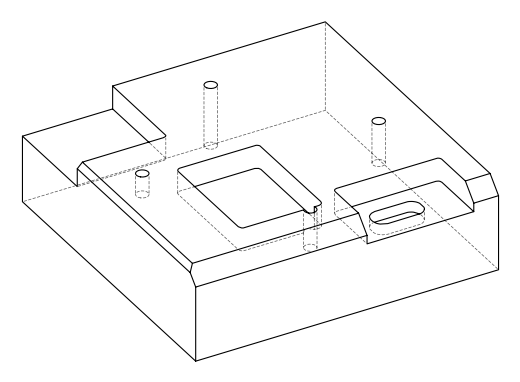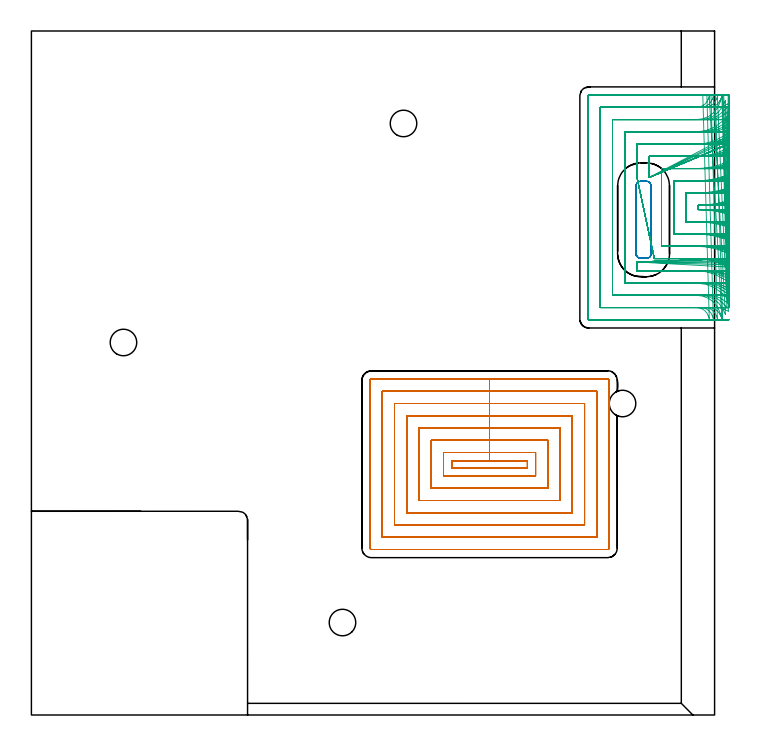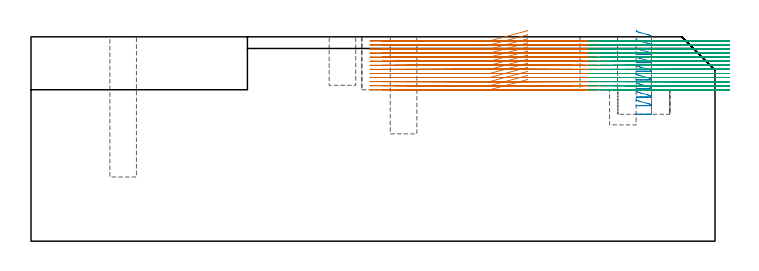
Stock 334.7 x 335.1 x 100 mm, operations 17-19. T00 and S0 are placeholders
(PLAN: 19 operations, 12 tool changes, 189.8 min)
(1 SPOT_DRILL | STEP1POCKET | NXT0321_9005460120000 | 0.03 min | 1 mm3)
(2 SPOT_DRILL_1 | STEP1POCKET_1 | NXT0321_9005460120000 | 0.03 min | 2 mm3)
(3 SPOT_DRILL_2 | STEP1POCKET_2 | NXT0321_9005460120000 | 0.03 min | 2 mm3)
(4 SPOT_DRILL_3 | STEP1POCKET_3 | NXT0321_9005460120000 | 0.03 min | 1 mm3)
(5 DRILL_BLIND_HOLE_INTO_CENTER | STEP1POCKET | UGT0301_201 | 0.28 min | 3690 mm3)
(6 DRILL_TO_ENLARGE_BLIND_HOLE | STEP1POCKET | UGT0301_374 | 0.28 min | 5396 mm3)
(7 DRILL_BLIND_HOLE_INTO_CENTER_1 | STEP1POCKET_1 | UGT0301_201 | 0.1 min | 1212 mm3)
(8 DRILL_TO_ENLARGE_BLIND_HOLE_1 | STEP1POCKET_1 | UGT0301_374 | 0.1 min | 1925 mm3)
(9 DRILL_BLIND_HOLE_INTO_CENTER_2 | STEP1POCKET_2 | UGT0301_201 | 0.18 min | 2282 mm3)
(10 DRILL_TO_ENLARGE_BLIND_HOLE_2 | STEP1POCKET_2 | UGT0301_374 | 0.18 min | 3424 mm3)
(11 DRILL_BLIND_HOLE_INTO_CENTER_3 | STEP1POCKET_3 | UGT0301_201 | 0.2 min | 2527 mm3)
(12 DRILL_TO_ENLARGE_BLIND_HOLE_3 | STEP1POCKET_3 | UGT0301_374 | 0.2 min | 3764 mm3)
(13 AREA_MILL | FG_CHAMFER_SURFACE | UGT0205_001 | 9.36 min | 26177 mm3)
(14 AREA_MILL_1 | FG_CHAMFER_SURFACE_1 | UGT0205_001 | 1.63 min | 4628 mm3)
(15 AREA_MILL_2 | FG_CHAMFER_SURFACE_2 | UGT0205_001 | 5.31 min | 3547 mm3)
(16 MILL_CORNER_NOTCH_RECTANGULAR | CORNER_NOTCH_RECTANGULAR | NXT0201_009 | Follow Part, ap 2, ae 75% | 56.61 min | 273572 mm3)
(17 MILL_RECTANGULAR_POCKET | POCKET_RECTANGULAR_STRAIGHT | NXT0201_009 | Follow Part, ap 2, ae 75% | 51.02 min | 295152 mm3)
(18 MILL_RECTANGULAR_POCKET_1 | POCKET_RECTANGULAR_STRAIGHT_1 | UGT0201_100 | Follow Part, ap 4.5, ae 75% | 2.59 min | 49498 mm3)
(19 MILL_SLOT | SLOT_PARTIAL_RECTANGULAR | NXT0201_009 | Follow Part, ap 2, ae 75% | 61.61 min | 165857 mm3)
(TOOL NXT0321_9005460120000 | NC Spot Drill, 142deg, 12mm, Carbide, Uncoated | D12 PA142 FL30 Z2)
(TOOL UGT0301_201 | Twist Drill 8.4 mm | D8.4 PA118 FL72 Z2)
(TOOL UGT0301_374 | Twist Drill Flat Bottom 13 mm | D13 PA180 FL101 Z2)
(TOOL UGT0205_001 | Chamfer Mill 20 x 3 x 45 deg. | D20 FL50 Z2)
(TOOL NXT0201_009 | ENDMILL 8mm [2P460-0800-NA 1630] | D8 FL26 Z6)
(TOOL UGT0201_100 | End Mill 18 mm | D18 FL22 Z2)
(OP 17 MILL_RECTANGULAR_POCKET)
G17 G21 G94 G90
T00 M6
G54
G17 G0 G90 X243. Y124.518 S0 M3
G43 Z110. H1
Z103.
G94 G1 Y124.6 Z102.978 F250.
X224.45 Z98.008
X205.9 F500.
Y121.1
X243.
Y124.6
X224.45
Y128.6
X201.9
Y117.1
X247.
Y128.6
X224.45
Y134.6
X195.9
Y111.1
X253.
Y134.6
X224.45
Y140.6
X189.9
Y105.1
X259.
Y140.6
X224.45
Y146.6
X183.9
Y99.1
X265.
Y146.6
X224.45
Y152.6
X177.9
Y93.1
X271.
Y152.6
X224.45
Y158.6
X171.9
Y87.1
X277.
Y146.644
Y158.6
X224.45
Y164.6
X166.6
G3 X165.9 Y163.9 R0.7
G1 Y81.8
G3 X166.6 Y81.1 R0.7
G1 X282.3
G3 X283. Y81.8 R0.7
G1 Y163.9
G3 X282.3 Y164.6 R0.7
G1 X224.45
X223.45
G0 X243. Y124.518 Z101.008
G1 Y124.6 Z100.986 F250.
X224.45 Z96.015
X205.9 F500.
Y121.1
X243.
Y124.6
X224.45
Y128.6
X201.9
Y117.1
X247.
Y128.6
X224.45
Y134.6
X195.9
Y111.1
X253.
Y134.6
X224.45
Y140.6
X189.9
Y105.1
X259.
Y140.6
X224.45
Y146.6
X183.9
Y99.1
X265.
Y146.6
X224.45
Y152.6
X177.9
Y93.1
X271.
Y152.6
X224.45
Y158.6
X171.9
Y87.1
X277.
Y158.6
X224.45
Y164.6
X166.6
G3 X165.9 Y163.9 R0.7
G1 Y81.8
G3 X166.6 Y81.1 R0.7
G1 X282.3
G3 X283. Y81.8 R0.7
G1 Y163.9
G3 X282.3 Y164.6 R0.7
G1 X224.45
X223.45
G0 X243. Y124.518 Z99.015
G1 Y124.6 Z98.993 F250.
X224.45 Z94.023
X205.9 F500.
Y121.1
X243.
Y124.6
X224.45
Y128.6
X201.9
Y117.1
X247.
Y128.6
X224.45
Y134.6
X195.9
Y111.1
X253.
Y134.6
X224.45
Y140.6
X189.9
Y105.1
X259.
Y140.6
X224.45
Y146.6
X183.9
Y99.1
X265.
Y146.6
X224.45
Y152.6
X177.9
Y93.1
X271.
Y152.6
X224.45
Y158.6
X171.9
Y87.1
X277.
Y158.6
X224.45
Y164.6
X166.6
G3 X165.9 Y163.9 R0.7
G1 Y81.8
G3 X166.6 Y81.1 R0.7
G1 X282.3
G3 X283. Y81.8 R0.7
G1 Y163.9
G3 X282.3 Y164.6 R0.7
G1 X224.45
X223.45
G0 X243. Y124.518 Z97.023
G1 Y124.6 Z97.001 F250.
X224.45 Z92.031
X205.9 F500.
Y121.1
X243.
Y124.6
X224.45
Y128.6
X201.9
Y117.1
X247.
Y128.6
X224.45
Y134.6
X195.9
Y111.1
X253.
Y134.6
X224.45
Y140.6
X189.9
Y105.1
X259.
Y140.6
X224.45
Y146.6
X183.9
Y99.1
X265.
Y146.6
X224.45
Y152.6
X177.9
Y93.1
X271.
Y152.6
X224.45
Y158.6
X171.9
Y87.1
X277.
Y146.644
Y158.6
X224.45
Y164.6
X166.6
G3 X165.9 Y163.9 R0.7
G1 Y81.8
G3 X166.6 Y81.1 R0.7
G1 X282.3
G3 X283. Y81.8 R0.7
G1 Y163.9
G3 X282.3 Y164.6 R0.7
G1 X224.45
X223.45
G0 X243. Y124.518 Z95.031
G1 Y124.6 Z95.009 F250.
X224.45 Z90.038
X205.9 F500.
Y121.1
X243.
Y124.6
X224.45
Y128.6
X201.9
Y117.1
X247.
Y128.6
X224.45
Y134.6
X195.9
Y111.1
X253.
Y134.6
X224.45
Y140.6
X189.9
Y105.1
X259.
Y140.6
X224.45
Y146.6
X183.9
Y99.1
X265.
Y146.6
X224.45
Y152.6
X177.9
Y93.1
X271.
Y152.6
X224.45
Y158.6
X171.9
Y87.1
X277.
Y146.644
Y158.6
X224.45
Y164.6
X166.6
G3 X165.9 Y163.9 R0.7
G1 Y81.8
G3 X166.6 Y81.1 R0.7
G1 X282.3
G3 X283. Y81.8 R0.7
G1 Y163.9
G3 X282.3 Y164.6 R0.7
G1 X224.45
X223.45
G0 X243. Y124.518 Z93.038
G1 Y124.6 Z93.017 F250.
X224.45 Z88.046
X205.9 F500.
Y121.1
X243.
Y124.6
X224.45
Y128.6
X201.9
Y117.1
X247.
Y128.6
X224.45
Y134.6
X195.9
Y111.1
X253.
Y134.6
X224.45
Y140.6
X189.9
Y105.1
X259.
Y140.6
X224.45
Y146.6
X183.9
Y99.1
X265.
Y146.6
X224.45
Y152.6
X177.9
Y93.1
X271.
Y152.6
X224.45
Y158.6
X171.9
Y87.1
X277.
Y146.644
Y158.6
X224.45
Y164.6
X166.6
G3 X165.9 Y163.9 R0.7
G1 Y81.8
G3 X166.6 Y81.1 R0.7
G1 X282.3
G3 X283. Y81.8 R0.7
G1 Y163.9
G3 X282.3 Y164.6 R0.7
G1 X224.45
X223.45
G0 X243. Y124.518 Z91.046
G1 Y124.6 Z91.024 F250.
X224.45 Z86.054
X205.9 F500.
Y121.1
X243.
Y124.6
X224.45
Y128.6
X201.9
Y117.1
X247.
Y128.6
X224.45
Y134.6
X195.9
Y111.1
X253.
Y134.6
X224.45
Y140.6
X189.9
Y105.1
X259.
Y140.6
X224.45
Y146.6
X183.9
Y99.1
X265.
Y146.6
X224.45
Y152.6
X177.9
Y93.1
X271.
Y152.6
X224.45
Y158.6
X171.9
Y87.1
X277.
Y146.644
Y158.6
X224.45
Y164.6
X166.6
G3 X165.9 Y163.9 R0.7
G1 Y81.8
G3 X166.6 Y81.1 R0.7
G1 X282.3
G3 X283. Y81.8 R0.7
G1 Y163.9
G3 X282.3 Y164.6 R0.7
G1 X224.45
X223.45
G0 X243. Y124.518 Z89.054
G1 Y124.6 Z89.032 F250.
X224.45 Z84.062
X205.9 F500.
Y121.1
X243.
Y124.6
X224.45
Y128.6
X201.9
Y117.1
X247.
Y128.6
X224.45
Y134.6
X195.9
Y111.1
X253.
Y134.6
X224.45
Y140.6
X189.9
Y105.1
X259.
Y140.6
X224.45
Y146.6
X183.9
Y99.1
X265.
Y146.6
X224.45
Y152.6
X177.9
Y93.1
X271.
Y152.6
X224.45
Y158.6
X171.9
Y87.1
X277.
Y146.644
Y158.6
X224.45
Y164.6
X166.6
G3 X165.9 Y163.9 R0.7
G1 Y81.8
G3 X166.6 Y81.1 R0.7
G1 X282.3
G3 X283. Y81.8 R0.7
G1 Y163.9
G3 X282.3 Y164.6 R0.7
G1 X224.45
X223.45
G0 X243. Y124.518 Z87.062
G1 Y124.6 Z87.04 F250.
X224.45 Z82.069
X205.9 F500.
Y121.1
X243.
Y124.6
X224.45
Y128.6
X201.9
Y117.1
X247.
Y128.6
X224.45
Y134.6
X195.9
Y111.1
X253.
Y134.6
X224.45
Y140.6
X189.9
Y105.1
X259.
Y140.6
X224.45
Y146.6
X183.9
Y99.1
X265.
Y146.6
X224.45
Y152.6
X177.9
Y93.1
X271.
Y152.6
X224.45
Y158.6
X171.9
Y87.1
X277.
Y146.644
Y158.6
X224.45
Y164.6
X166.6
G3 X165.9 Y163.9 R0.7
G1 Y81.8
G3 X166.6 Y81.1 R0.7
G1 X282.3
G3 X283. Y81.8 R0.7
G1 Y163.9
G3 X282.3 Y164.6 R0.7
G1 X224.45
X223.45
G0 X243. Y124.518 Z85.069
G1 Y124.6 Z85.047 F250.
X224.45 Z80.077
X205.9 F500.
Y121.1
X243.
Y124.6
X224.45
Y128.6
X201.9
Y117.1
X247.
Y128.6
X224.45
Y134.6
X195.9
Y111.1
X253.
Y134.6
X224.45
Y140.6
X189.9
Y105.1
X259.
Y140.6
X224.45
Y146.6
X183.9
Y99.1
X265.
Y146.6
X224.45
Y152.6
X177.9
Y93.1
X271.
Y152.6
X224.45
Y158.6
X171.9
Y87.1
X277.
Y146.644
Y158.6
X224.45
Y164.6
X166.6
G3 X165.9 Y163.9 R0.7
G1 Y81.8
G3 X166.6 Y81.1 R0.7
G1 X282.3
G3 X283. Y81.8 R0.7
G1 Y163.9
G3 X282.3 Y164.6 R0.7
G1 X224.45
X223.45
G0 X243. Y124.518 Z83.077
G1 Y124.6 Z83.055 F250.
X224.45 Z78.085
X205.9 F500.
Y121.1
X243.
Y124.6
X224.45
Y128.6
X201.9
Y117.1
X247.
Y128.6
X224.45
Y134.6
X195.9
Y111.1
X253.
Y134.6
X224.45
Y140.6
X189.9
Y105.1
X259.
Y140.6
X224.45
Y146.6
X183.9
Y99.1
X265.
Y146.6
X224.45
Y152.6
X177.9
Y93.1
X271.
Y152.6
X224.45
Y158.6
X171.9
Y87.1
X277.
Y146.644
Y158.6
X224.45
Y164.6
X166.6
G3 X165.9 Y163.9 R0.7
G1 Y81.8
G3 X166.6 Y81.1 R0.7
G1 X282.3
G3 X283. Y81.8 R0.7
G1 Y163.9
G3 X282.3 Y164.6 R0.7
G1 X224.45
X223.45
G0 X243. Y124.518 Z81.085
G1 Y124.6 Z81.063 F250.
X224.45 Z76.092
X205.9 F500.
Y121.1
X243.
Y124.6
X224.45
Y128.6
X201.9
Y117.1
X247.
Y128.6
X224.45
Y134.6
X195.9
Y111.1
X253.
Y134.6
X224.45
Y140.6
X189.9
Y105.1
X259.
Y140.6
X224.45
Y146.6
X183.9
Y99.1
X265.
Y146.6
X224.45
Y152.6
X177.9
Y93.1
X271.
Y152.6
X224.45
Y158.6
X171.9
Y87.1
X277.
Y158.6
X224.45
Y164.6
X166.6
G3 X165.9 Y163.9 R0.7
G1 Y81.8
G3 X166.6 Y81.1 R0.7
G1 X282.3
G3 X283. Y81.8 R0.7
G1 Y163.9
G3 X282.3 Y164.6 R0.7
G1 X224.45
X223.45
G0 X243. Y124.518 Z79.092
G1 Y124.6 Z79.07 F250.
X224.45 Z74.1
X205.9 F500.
Y121.1
X243.
Y124.6
X224.45
Y128.6
X201.9
Y117.1
X247.
Y128.6
X224.45
Y134.6
X195.9
Y111.1
X253.
Y134.6
X224.45
Y140.6
X189.9
Y105.1
X259.
Y140.6
X224.45
Y146.6
X183.9
Y99.1
X265.
Y146.6
X224.45
Y152.6
X177.9
Y93.1
X271.
Y152.6
X224.45
Y158.6
X171.9
Y87.1
X277.
Y158.6
X224.45
Y164.6
X166.6
G3 X165.9 Y163.9 R0.7
G1 Y81.8
G3 X166.6 Y81.1 R0.7
G1 X282.3
G3 X283. Y81.8 R0.7
G1 Y163.9
G3 X282.3 Y164.6 R0.7
G1 X224.45
X223.45
G0 Z110.
M5
M2
(OP 18 MILL_RECTANGULAR_POCKET_1)
G17 G21 G94 G90
T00 M6
G54
G17 G0 G90 X296.2 Y226.366 S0 M3
G43 Z110. H0
Z103.
G94 G1 Y226.1 Z102.928 F250.
Y225.945 Z102.887
X296.267 Y225.517 Z102.771
X296.409 Y225.108 Z102.655
X296.622 Y224.732 Z102.539
X296.899 Y224.399 Z102.423
X297.232 Y224.122 Z102.307
X297.608 Y223.909 Z102.191
X298.017 Y223.767 Z102.075
X298.445 Y223.7 Z101.959
X301.355 Z101.179
X301.783 Y223.767 Z101.063
X302.192 Y223.909 Z100.947
X302.568 Y224.122 Z100.831
X302.901 Y224.399 Z100.715
X303.178 Y224.732 Z100.599
X303.391 Y225.108 Z100.483
X303.533 Y225.517 Z100.367
X303.6 Y225.945 Z100.251
Y242.6 Z95.789
Y259.1 F500.
G3 X301.2 Y261.5 R2.4
G1 X298.6
G3 X296.2 Y259.1 R2.4
G1 Y226.1
G3 X298.6 Y223.7 R2.4
G1 X301.2
G3 X303.6 Y226.1 R2.4
G1 Y242.6
Y243.6
G0 X296.2 Y226.366 Z98.789
G1 Y226.1 Z98.717 F250.
Y225.945 Z98.676
X296.267 Y225.517 Z98.56
X296.409 Y225.108 Z98.444
X296.622 Y224.732 Z98.328
X296.899 Y224.399 Z98.212
X297.232 Y224.122 Z98.096
X297.608 Y223.909 Z97.98
X298.017 Y223.767 Z97.864
X298.445 Y223.7 Z97.748
X301.355 Z96.968
X301.783 Y223.767 Z96.852
X302.192 Y223.909 Z96.736
X302.568 Y224.122 Z96.62
X302.901 Y224.399 Z96.504
X303.178 Y224.732 Z96.388
X303.391 Y225.108 Z96.272
X303.533 Y225.517 Z96.156
X303.6 Y225.945 Z96.04
Y242.6 Z91.578
Y259.1 F500.
G3 X301.2 Y261.5 R2.4
G1 X298.6
G3 X296.2 Y259.1 R2.4
G1 Y226.1
G3 X298.6 Y223.7 R2.4
G1 X301.2
G3 X303.6 Y226.1 R2.4
G1 Y242.6
Y243.6
G0 X296.2 Y226.366 Z94.578
G1 Y226.1 Z94.506 F250.
Y225.945 Z94.465
X296.267 Y225.517 Z94.349
X296.409 Y225.108 Z94.233
X296.622 Y224.732 Z94.117
X296.899 Y224.399 Z94.001
X297.232 Y224.122 Z93.885
X297.608 Y223.909 Z93.769
X298.017 Y223.767 Z93.653
X298.445 Y223.7 Z93.537
X301.355 Z92.757
X301.783 Y223.767 Z92.641
X302.192 Y223.909 Z92.525
X302.568 Y224.122 Z92.409
X302.901 Y224.399 Z92.293
X303.178 Y224.732 Z92.177
X303.391 Y225.108 Z92.061
X303.533 Y225.517 Z91.945
X303.6 Y225.945 Z91.829
Y242.6 Z87.367
Y259.1 F500.
G3 X301.2 Y261.5 R2.4
G1 X298.6
G3 X296.2 Y259.1 R2.4
G1 Y226.1
G3 X298.6 Y223.7 R2.4
G1 X301.2
G3 X303.6 Y226.1 R2.4
G1 Y242.6
Y243.6
G0 X296.2 Y226.366 Z90.367
G1 Y226.1 Z90.295 F250.
Y225.945 Z90.254
X296.267 Y225.517 Z90.138
X296.409 Y225.108 Z90.022
X296.622 Y224.732 Z89.906
X296.899 Y224.399 Z89.79
X297.232 Y224.122 Z89.674
X297.608 Y223.909 Z89.558
X298.017 Y223.767 Z89.442
X298.445 Y223.7 Z89.326
X301.355 Z88.546
X301.783 Y223.767 Z88.43
X302.192 Y223.909 Z88.314
X302.568 Y224.122 Z88.198
X302.901 Y224.399 Z88.082
X303.178 Y224.732 Z87.966
X303.391 Y225.108 Z87.85
X303.533 Y225.517 Z87.734
X303.6 Y225.945 Z87.618
Y242.6 Z83.156
Y259.1 F500.
G3 X301.2 Y261.5 R2.4
G1 X298.6
G3 X296.2 Y259.1 R2.4
G1 Y226.1
G3 X298.6 Y223.7 R2.4
G1 X301.2
G3 X303.6 Y226.1 R2.4
G1 Y242.6
Y243.6
G0 X296.2 Y226.366 Z86.156
G1 Y226.1 Z86.084 F250.
Y225.945 Z86.043
X296.267 Y225.517 Z85.927
X296.409 Y225.108 Z85.811
X296.622 Y224.732 Z85.695
X296.899 Y224.399 Z85.579
X297.232 Y224.122 Z85.463
X297.608 Y223.909 Z85.347
X298.017 Y223.767 Z85.231
X298.445 Y223.7 Z85.115
X301.355 Z84.335
X301.783 Y223.767 Z84.219
X302.192 Y223.909 Z84.103
X302.568 Y224.122 Z83.987
X302.901 Y224.399 Z83.871
X303.178 Y224.732 Z83.755
X303.391 Y225.108 Z83.639
X303.533 Y225.517 Z83.523
X303.6 Y225.945 Z83.407
Y242.6 Z78.944
Y259.1 F500.
G3 X301.2 Y261.5 R2.4
G1 X298.6
G3 X296.2 Y259.1 R2.4
G1 Y226.1
G3 X298.6 Y223.7 R2.4
G1 X301.2
G3 X303.6 Y226.1 R2.4
G1 Y242.6
Y243.6
G0 X296.2 Y226.366 Z81.944
G1 Y226.1 Z81.873 F250.
Y225.945 Z81.831
X296.267 Y225.517 Z81.715
X296.409 Y225.108 Z81.6
X296.622 Y224.732 Z81.484
X296.899 Y224.399 Z81.368
X297.232 Y224.122 Z81.252
X297.608 Y223.909 Z81.136
X298.017 Y223.767 Z81.02
X298.445 Y223.7 Z80.904
X301.355 Z80.124
X301.783 Y223.767 Z80.008
X302.192 Y223.909 Z79.892
X302.568 Y224.122 Z79.776
X302.901 Y224.399 Z79.66
X303.178 Y224.732 Z79.544
X303.391 Y225.108 Z79.428
X303.533 Y225.517 Z79.312
X303.6 Y225.945 Z79.196
Y242.6 Z74.733
Y259.1 F500.
G3 X301.2 Y261.5 R2.4
G1 X298.6
G3 X296.2 Y259.1 R2.4
G1 Y226.1
G3 X298.6 Y223.7 R2.4
G1 X301.2
G3 X303.6 Y226.1 R2.4
G1 Y242.6
Y243.6
G0 X296.2 Y226.366 Z77.733
G1 Y226.1 Z77.662 F250.
Y225.945 Z77.621
X296.267 Y225.517 Z77.505
X296.409 Y225.108 Z77.389
X296.622 Y224.732 Z77.273
X296.899 Y224.399 Z77.157
X297.232 Y224.122 Z77.041
X297.608 Y223.909 Z76.925
X298.017 Y223.767 Z76.809
X298.445 Y223.7 Z76.693
X301.355 Z75.913
X301.749 Y223.758 Z75.806
X302.127 Y223.881 Z75.7
X302.48 Y224.064 Z75.593
X302.798 Y224.303 Z75.487
X303.016 Y224.524 Z75.403
X303.248 Y224.838 Z75.299
X303.425 Y225.186 Z75.194
X303.543 Y225.559 Z75.09
X303.6 Y225.945 Z74.985
Y242.6 Z70.522
Y259.1 F500.
G3 X301.2 Y261.5 R2.4
G1 X298.6
G3 X296.2 Y259.1 R2.4
G1 Y226.1
G3 X298.6 Y223.7 R2.4
G1 X301.2
G3 X303.6 Y226.1 R2.4
G1 Y242.6
Y243.6
G0 X296.2 Y226.366 Z73.522
G1 Y226.1 Z73.451 F250.
Y225.945 Z73.41
X296.267 Y225.517 Z73.294
X296.409 Y225.108 Z73.178
X296.622 Y224.732 Z73.062
X296.899 Y224.399 Z72.946
X297.232 Y224.122 Z72.83
X297.608 Y223.909 Z72.714
X298.017 Y223.767 Z72.598
X298.445 Y223.7 Z72.482
X301.355 Z71.702
X301.749 Y223.758 Z71.595
X302.127 Y223.881 Z71.489
X302.48 Y224.064 Z71.382
X302.798 Y224.303 Z71.275
X303.016 Y224.524 Z71.192
X303.248 Y224.838 Z71.088
X303.425 Y225.186 Z70.983
X303.543 Y225.559 Z70.878
X303.6 Y225.945 Z70.774
Y242.6 Z66.311
Y259.1 F500.
G3 X301.2 Y261.5 R2.4
G1 X298.6
G3 X296.2 Y259.1 R2.4
G1 Y226.1
G3 X298.6 Y223.7 R2.4
G1 X301.2
G3 X303.6 Y226.1 R2.4
G1 Y242.6
Y243.6
G0 X296.2 Y226.366 Z69.311
G1 Y226.1 Z69.24 F250.
Y225.945 Z69.198
X296.267 Y225.517 Z69.082
X296.409 Y225.108 Z68.966
X296.622 Y224.732 Z68.85
X296.899 Y224.399 Z68.734
X297.232 Y224.122 Z68.618
X297.608 Y223.909 Z68.503
X298.017 Y223.767 Z68.387
X298.445 Y223.7 Z68.271
X301.355 Z67.491
X301.749 Y223.758 Z67.384
X302.127 Y223.881 Z67.278
X302.48 Y224.064 Z67.171
X302.798 Y224.303 Z67.064
X303.016 Y224.524 Z66.981
X303.248 Y224.838 Z66.877
X303.425 Y225.186 Z66.772
X303.543 Y225.559 Z66.667
X303.6 Y225.945 Z66.563
Y242.6 Z62.1
Y259.1 F500.
G3 X301.2 Y261.5 R2.4
G1 X298.6
G3 X296.2 Y259.1 R2.4
G1 Y226.1
G3 X298.6 Y223.7 R2.4
G1 X301.2
G3 X303.6 Y226.1 R2.4
G1 Y242.6
Y243.6
G0 Z110.
M5
M2
(OP 19 MILL_SLOT)
G17 G21 G94 G90
T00 M6
G54
G17 G0 G90 X341.615 Y251.943 S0 M3
G43 Z110. H1
Z98.008
G94 G1 X338.7 Y251.233 F250.
G2 X326.7 Y249.706 R54. F500.
G1 Y247.594
G2 X338.7 Y246.065 R54.
G1 X341.615 Y245.355 F250.
X341.592 Y258.23
X338.7 Y257.432
G2 X325.923 Y255.7 R48. F500.
G1 X320.7
Y241.6
X325.918
G2 X338.7 Y239.867 R48.
G1 X341.592 Y239.068 F250.
X341.558 Y264.603
X338.7 Y263.691
G2 X325.923 Y261.7 R42. F500.
G1 X314.7
Y235.6
X325.918
G2 X338.7 Y233.608 R42.
G1 X341.558 Y232.695 F250.
X341.505 Y271.109
X338.7 Y270.044
G2 X325.923 Y267.7 R36. F500.
G1 X308.7
Y229.6
X325.918
G2 X338.7 Y227.255 R36.
G1 X341.505 Y226.189 F250.
X341.414 Y277.835
X338.7 Y276.557
G2 X325.923 Y273.7 R30. F500.
G1 X302.7
Y266.338
Y263.338 F250.
G0 Z110.
X341.239 Y284.981
Z98.008
G1 X338.7 Y283.384
G2 X325.923 Y279.7 R24. F500.
G1 X296.7
Y266.263
Y263.263 F250.
X305.177 Y223.6 F500.
X308.177 F250.
X325.918 F500.
G2 X338.7 Y220.741 R30.
G1 X341.414 Y219.463 F250.
X296.7 Y221.941 F500.
Y218.941 F250.
Y217.6 F500.
X325.918
G2 X338.7 Y213.913 R24.
G1 X341.239 Y212.316 F250.
X340.813 Y293.151
X338.7 Y291.022
G2 X325.923 Y285.7 R18. F500.
G1 X290.7
Y211.6
X325.918
G2 X338.7 Y206.274 R18.
G1 X340.812 Y204.144 F250.
X338.289 Y303.449 F500.
X337.503 Y300.554 F250.
G2 X325.923 Y291.7 R12. F500.
G1 X284.7
Y205.6
X325.918
G2 X337.499 Y196.743 R12.
G1 X338.285 Y193.847 F250.
X332.08 Y303.114 F500.
X331.58 Y301.7 F250.
G2 X325.923 Y297.7 R6. F500.
G1 X278.7
Y199.6
X325.918
G2 X331.575 Y195.6 R6.
G1 X332.075 Y194.186 F250.
X328.923 Y303.7 F500.
X325.923 F250.
X273.1 F500.
G3 X272.7 Y303.3 R0.4
G1 Y194.
G3 X273.1 Y193.6 R0.4
G1 X325.918
X328.918 F250.
G0 Z110.
X341.64 Y251.386
Z96.015
G1 X338.7 Y250.787
G2 X327.92 Y249.7 R54. F500.
G1 X326.7
Y247.6
X327.92
G2 X338.7 Y246.513 R54.
G1 X341.64 Y245.914 F250.
X341.623 Y257.6
X338.7 Y256.926
G2 X327.92 Y255.7 R48. F500.
G1 X320.7
Y241.6
X327.92
G2 X338.7 Y240.374 R48.
G1 X341.623 Y239.7 F250.
X341.599 Y263.877
X338.7 Y263.107
G2 X327.92 Y261.7 R42. F500.
G1 X314.7
Y235.6
X327.92
G2 X338.7 Y234.193 R42.
G1 X341.599 Y233.423 F250.
X341.562 Y270.25
X338.7 Y269.352
G2 X327.92 Y267.7 R36. F500.
G1 X308.7
Y229.6
X327.92
G2 X338.7 Y227.948 R36.
G1 X341.562 Y227.05 F250.
X341.5 Y276.782
X338.7 Y275.704
G2 X327.92 Y273.7 R30. F500.
G1 X302.7
Y266.338
Y263.338 F250.
X341.38 Y283.605 F500.
X338.7 Y282.257 F250.
G2 X327.92 Y279.7 R24. F500.
G1 X296.7
Y266.263
Y263.263 F250.
X305.179 Y223.6 F500.
X308.179 F250.
X327.92 F500.
G2 X338.7 Y221.596 R30.
G1 X341.5 Y220.518 F250.
X296.7 Y221.941 F500.
Y218.941 F250.
Y217.6 F500.
X327.92
G2 X338.7 Y215.043 R24.
G1 X341.38 Y213.695 F250.
X341.103 Y291.081
X338.7 Y289.285
G2 X327.92 Y285.7 R18. F500.
G1 X290.7
Y211.6
X327.92
G2 X338.7 Y208.015 R18.
G1 X341.102 Y206.218 F250.
X339.994 Y301.01
X338.65 Y298.327
G2 X327.92 Y291.7 R12. F500.
G1 X284.7
Y205.6
X327.92
G2 X338.65 Y198.972 R12.
G1 X339.993 Y196.289 F250.
X334.077 Y303.114 F500.
X333.577 Y301.7 F250.
G2 X327.92 Y297.7 R6. F500.
G1 X278.7
Y199.6
X327.92
G2 X333.577 Y195.6 R6.
G1 X334.077 Y194.186 F250.
X330.92 Y303.7 F500.
X327.92 F250.
X273.1 F500.
G3 X272.7 Y303.3 R0.4
G1 Y194.
G3 X273.1 Y193.6 R0.4
G1 X327.92
X330.92 F250.
G0 Z110.
X341.66 Y250.908
Z94.023
G1 X338.7 Y250.42
G2 X329.913 Y249.7 R54. F500.
G1 X326.7
Y247.6
X329.909
G2 X338.7 Y246.88 R54.
G1 X341.66 Y246.391 F250.
X341.649 Y257.06
X338.7 Y256.511
G2 X329.913 Y255.7 R48. F500.
G1 X320.7
Y241.6
X329.909
G2 X338.7 Y240.788 R48.
G1 X341.649 Y240.239 F250.
X341.634 Y263.257
X338.7 Y262.629
G2 X329.913 Y261.7 R42. F500.
G1 X314.7
Y235.6
X329.909
G2 X338.7 Y234.67 R42.
G1 X341.634 Y234.042 F250.
X341.609 Y269.521
X338.7 Y268.789
G2 X329.913 Y267.7 R36. F500.
G1 X308.7
Y229.6
X329.909
G2 X338.7 Y228.51 R36.
G1 X341.609 Y227.778 F250.
X341.568 Y275.894
X338.7 Y275.016
G2 X329.913 Y273.7 R30. F500.
G1 X302.7
Y266.338
Y263.338 F250.
X341.492 Y282.465 F500.
X338.7 Y281.366 F250.
G2 X329.913 Y279.7 R24. F500.
G1 X296.7
Y266.267
Y263.267 F250.
X305.178 Y223.6 F500.
X308.178 F250.
X329.909 F500.
G2 X338.7 Y222.283 R30.
G1 X341.568 Y221.404 F250.
X296.7 Y221.941 F500.
Y218.941 F250.
Y217.6 F500.
X329.909
G2 X338.7 Y215.932 R24.
G1 X341.491 Y214.833 F250.
X341.318 Y289.455
X338.7 Y287.99
G2 X329.913 Y285.7 R18. F500.
G1 X290.7
Y211.6
X329.909
G2 X338.7 Y209.307 R18.
G1 X341.318 Y207.842 F250.
X340.743 Y297.724
X338.7 Y295.527
G2 X329.913 Y291.7 R12. F500.
G1 X284.7
Y205.6
X329.909
G2 X338.7 Y201.768 R12.
G1 X340.742 Y199.571 F250.
X336.06 Y303.017 F500.
X335.538 Y301.611 F250.
G2 X329.913 Y297.7 R6. F500.
G1 X278.7
Y199.6
X329.909
G2 X335.534 Y195.688 R6.
G1 X336.056 Y194.281 F250.
X332.913 Y303.7 F500.
X329.913 F250.
X273.1 F500.
G3 X272.7 Y303.3 R0.4
G1 Y194.
G3 X273.1 Y193.6 R0.4
G1 X329.909
X332.909 F250.
G0 Z110.
X341.677 Y250.495
Z92.031
G1 X338.7 Y250.121
G2 X331.967 Y249.7 R54. F500.
G1 X326.7
Y247.6
X331.972
G2 X338.7 Y247.179 R54.
G1 X341.677 Y246.806 F250.
X341.67 Y256.595
X338.7 Y256.175
G2 X331.967 Y255.7 R48. F500.
G1 X320.7
Y241.6
X331.972
G2 X338.7 Y241.126 R48.
G1 X341.67 Y240.706 F250.
X341.661 Y262.724
X338.7 Y262.243
G2 X331.967 Y261.7 R42. F500.
G1 X314.7
Y235.6
X331.972
G2 X338.7 Y235.058 R42.
G1 X341.661 Y234.577 F250.
X341.647 Y268.896
X338.7 Y268.335
G2 X331.967 Y267.7 R36. F500.
G1 X308.7
Y229.6
X331.972
G2 X338.7 Y228.966 R36.
G1 X341.647 Y228.405 F250.
X341.623 Y275.139
X338.7 Y274.465
G2 X331.967 Y273.7 R30. F500.
G1 X302.7
Y266.338
Y263.338 F250.
X341.579 Y281.506 F500.
X338.7 Y280.664 F250.
G2 X331.967 Y279.7 R24. F500.
G1 X296.7
Y266.262
Y263.262 F250.
X305.175 Y223.6 F500.
X308.175 F250.
X331.972 F500.
G2 X338.7 Y222.836 R30.
G1 X341.624 Y222.163 F250.
X296.7 Y221.941 F500.
Y218.941 F250.
Y217.6 F500.
X331.972
G2 X338.7 Y216.638 R24.
G1 X341.58 Y215.797 F250.
X341.482 Y288.129
X338.7 Y287.007
G2 X331.967 Y285.7 R18. F500.
G1 X290.7
Y211.6
X331.972
G2 X338.7 Y210.296 R18.
G1 X341.483 Y209.174 F250.
X341.183 Y295.45
X338.7 Y293.767
G2 X331.967 Y291.7 R12. F500.
G1 X284.7
Y205.6
X331.972
G2 X338.7 Y203.537 R12.
G1 X341.184 Y201.855 F250.
X338.675 Y303.674 F500.
X337.323 Y300.996 F250.
G2 X331.967 Y297.7 R6. F500.
G1 X278.7
Y199.6
X331.972
G2 X337.328 Y196.306 R6.
G1 X338.681 Y193.628 F250.
X334.967 Y303.7 F500.
X331.967 F250.
X273.1 F500.
G3 X272.7 Y303.3 R0.4
G1 Y194.
G3 X273.1 Y193.6 R0.4
G1 X331.972
X334.972 F250.
G0 Z110.
X341.697 Y249.897
Z90.038
G1 X338.7 Y249.758
G2 X336.201 Y249.7 R54. F500.
G1 X326.7
Y247.6
X336.208
G2 X338.7 Y247.542 R54.
G1 X341.697 Y247.404 F250.
X341.696 Y255.921
X338.7 Y255.765
G2 X336.201 Y255.7 R48. F500.
G1 X320.7
Y241.6
X336.208
G2 X338.7 Y241.535 R48.
G1 X341.696 Y241.38 F250.
X341.695 Y261.953
X338.7 Y261.774
G2 X336.201 Y261.7 R42. F500.
G1 X314.7
Y235.6
X336.208
G2 X338.7 Y235.526 R42.
G1 X341.695 Y235.348 F250.
X341.693 Y267.995
X338.7 Y267.787
G2 X336.201 Y267.7 R36. F500.
G1 X308.7
Y229.6
X336.208
G2 X338.7 Y229.514 R36.
G1 X341.693 Y229.306 F250.
X341.69 Y274.054
X338.7 Y273.804
G2 X336.201 Y273.7 R30. F500.
G1 X302.7
Y266.338
Y263.338 F250.
X341.684 Y280.143 F500.
X338.7 Y279.83 F250.
G2 X336.201 Y279.7 R24. F500.
G1 X296.7
Y266.262
Y263.262 F250.
X305.175 Y223.6 F500.
X308.175 F250.
X336.208 F500.
G2 X338.7 Y223.496 R30.
G1 X341.69 Y223.247 F250.
X296.7 Y221.941 F500.
Y218.941 F250.
Y217.6 F500.
X336.208
G2 X338.7 Y217.47 R24.
G1 X341.684 Y217.159 F250.
X341.671 Y286.291
X338.7 Y285.874
G2 X336.201 Y285.7 R18. F500.
G1 X290.7
Y211.6
X336.208
G2 X338.7 Y211.427 R18.
G1 X341.671 Y211.011 F250.
X341.634 Y292.588
X338.7 Y291.963
G2 X336.201 Y291.7 R12. F500.
G1 X284.7
Y205.6
X336.208
G2 X338.7 Y205.338 R12.
G1 X341.635 Y204.715 F250.
X341.427 Y299.494
X338.7 Y298.245
G2 X336.201 Y297.7 R6. F500.
G1 X278.7
Y199.6
X336.208
G2 X338.7 Y199.058 R6.
G1 X341.429 Y197.812 F250.
X339.201 Y303.7
X336.201
X273.1 F500.
G3 X272.7 Y303.3 R0.4
G1 Y194.
G3 X273.1 Y193.6 R0.4
G1 X336.208
X339.208 F250.
G0 X341.7 Y249.722 Z88.046
G1 X338.7 Y249.701
G2 X338.333 Y249.7 R54. F500.
G1 X326.7
Y247.6
X338.339
G2 X338.7 Y247.599 R54.
G1 X341.7 Y247.579 F250.
Y255.724
X338.7 Y255.701
G2 X338.333 Y255.7 R48. F500.
G1 X320.7
Y241.6
X338.339
G2 X338.7 Y241.599 R48.
G1 X341.7 Y241.576 F250.
Y261.728
X338.7 Y261.702
G2 X338.333 Y261.7 R42. F500.
G1 X314.7
Y235.6
X338.339
G2 X338.7 Y235.598 R42.
G1 X341.7 Y235.573 F250.
Y267.732
X338.7 Y267.702
G2 X338.333 Y267.7 R36. F500.
G1 X308.7
Y229.6
X338.339
G2 X338.7 Y229.598 R36.
G1 X341.7 Y229.568 F250.
Y273.739
X338.7 Y273.702
G2 X338.333 Y273.7 R30. F500.
G1 X302.7
Y266.338
Y263.338 F250.
X341.7 Y279.749 F500.
X338.7 Y279.703 F250.
G2 X338.333 Y279.7 R24. F500.
G1 X296.7
Y266.262
Y263.262 F250.
X305.175 Y223.6 F500.
X308.175 F250.
X338.339 F500.
G2 X338.7 Y223.598 R30.
G1 X341.7 Y223.562 F250.
X296.7 Y221.941 F500.
Y218.941 F250.
Y217.6 F500.
X338.339
G2 X338.7 Y217.597 R24.
G1 X341.7 Y217.552 F250.
X341.699 Y285.765
X338.7 Y285.704
G2 X338.333 Y285.7 R18. F500.
G1 X290.7
Y211.6
X338.339
G2 X338.7 Y211.596 R18.
G1 X341.699 Y211.536 F250.
Y291.797
X338.7 Y291.706
G2 X338.333 Y291.7 R12. F500.
G1 X284.7
Y205.6
X338.339
G2 X338.7 Y205.595 R12.
G1 X341.699 Y205.504 F250.
X341.694 Y297.895
X338.7 Y297.711
G2 X338.333 Y297.7 R6. F500.
G1 X278.7
Y199.6
X338.339
G2 X338.7 Y199.589 R6.
G1 X341.695 Y199.409 F250.
X341.333 Y303.7
X338.333
X273.1 F500.
G3 X272.7 Y303.3 R0.4
G1 Y194.
G3 X273.1 Y193.6 R0.4
G1 X338.339
X341.339 F250.
G0 X341.7 Y249.7 Z86.054
G1 X338.7
X326.7 F500.
Y247.6
X338.7
X341.7 F250.
Y255.7
X338.7
X320.7 F500.
Y241.6
X338.7
X341.7 F250.
Y261.7
X338.7
X314.7 F500.
Y235.6
X338.7
X341.7 F250.
Y267.7
X338.7
X308.7 F500.
Y229.6
X338.7
X341.7 F250.
Y273.7
X338.7
X302.7 F500.
Y266.338
Y263.338 F250.
X341.7 Y279.7 F500.
X338.7 F250.
X296.7 F500.
Y266.262
Y263.262 F250.
X305.178 Y223.6 F500.
X308.178 F250.
X338.7 F500.
X341.7 F250.
X296.7 Y221.941 F500.
Y218.941 F250.
Y217.6 F500.
X338.7
X341.7 F250.
Y285.7
X338.7
X290.7 F500.
Y211.6
X338.7
X341.7 F250.
Y291.7
X338.7
X284.7 F500.
Y205.6
X338.7
X341.7 F250.
Y297.7
X338.7
X278.7 F500.
Y199.6
X338.7
X341.7 F250.
Y303.7
X338.7
X273.1 F500.
G3 X272.7 Y303.3 R0.4
G1 Y194.
G3 X273.1 Y193.6 R0.4
G1 X338.7
X341.7 F250.
G0 Y249.7 Z84.062
G1 X338.7
X326.7 F500.
Y247.6
X338.7
X341.7 F250.
Y255.7
X338.7
X320.7 F500.
Y241.6
X338.7
X341.7 F250.
Y261.7
X338.7
X314.7 F500.
Y235.6
X338.7
X341.7 F250.
Y267.7
X338.7
X308.7 F500.
Y229.6
X338.7
X341.7 F250.
Y273.7
X338.7
X302.7 F500.
Y266.338
Y263.338 F250.
X341.7 Y279.7 F500.
X338.7 F250.
X296.7 F500.
Y266.262
Y263.262 F250.
X305.178 Y223.6 F500.
X308.178 F250.
X338.7 F500.
X341.7 F250.
X296.7 Y221.941 F500.
Y218.941 F250.
Y217.6 F500.
X338.7
X341.7 F250.
Y285.7
X338.7
X290.7 F500.
Y211.6
X338.7
X341.7 F250.
Y291.7
X338.7
X284.7 F500.
Y205.6
X338.7
X341.7 F250.
Y297.7
X338.7
X278.7 F500.
Y199.6
X338.7
X341.7 F250.
Y303.7
X338.7
X273.1 F500.
G3 X272.7 Y303.3 R0.4
G1 Y194.
G3 X273.1 Y193.6 R0.4
G1 X338.7
X341.7 F250.
G0 Y249.7 Z82.069
G1 X338.7
X326.7 F500.
Y247.6
X338.7
X341.7 F250.
Y255.7
X338.7
X320.7 F500.
Y241.6
X338.7
X341.7 F250.
Y261.7
X338.7
X314.7 F500.
Y235.6
X338.7
X341.7 F250.
Y267.7
X338.7
X308.7 F500.
Y229.6
X338.7
X341.7 F250.
Y273.7
X338.7
X302.7 F500.
Y266.338
Y263.338 F250.
X341.7 Y279.7 F500.
X338.7 F250.
X296.7 F500.
Y266.262
Y263.262 F250.
X305.178 Y223.6 F500.
X308.178 F250.
X338.7 F500.
X341.7 F250.
X296.7 Y221.941 F500.
Y218.941 F250.
Y217.6 F500.
X338.7
X341.7 F250.
Y285.7
X338.7
X290.7 F500.
Y211.6
X338.7
X341.7 F250.
Y291.7
X338.7
X284.7 F500.
Y205.6
X338.7
X341.7 F250.
Y297.7
X338.7
X278.7 F500.
Y199.6
X338.7
X341.7 F250.
Y303.7
X338.7
X273.1 F500.
G3 X272.7 Y303.3 R0.4
G1 Y194.
G3 X273.1 Y193.6 R0.4
G1 X338.7
X341.7 F250.
G0 Y249.7 Z80.077
G1 X338.7
X326.7 F500.
Y247.6
X338.7
X341.7 F250.
Y255.7
X338.7
X320.7 F500.
Y241.6
X338.7
X341.7 F250.
Y261.7
X338.7
X314.7 F500.
Y235.6
X338.7
X341.7 F250.
Y267.7
X338.7
X308.7 F500.
Y229.6
X338.7
X341.7 F250.
Y273.7
X338.7
X302.7 F500.
Y266.338
Y263.338 F250.
X341.7 Y279.7 F500.
X338.7 F250.
X296.7 F500.
Y266.262
Y263.262 F250.
X305.178 Y223.6 F500.
X308.178 F250.
X338.7 F500.
X341.7 F250.
X296.7 Y221.941 F500.
Y218.941 F250.
Y217.6 F500.
X338.7
X341.7 F250.
Y285.7
X338.7
X290.7 F500.
Y211.6
X338.7
X341.7 F250.
Y291.7
X338.7
X284.7 F500.
Y205.6
X338.7
X341.7 F250.
Y297.7
X338.7
X278.7 F500.
Y199.6
X338.7
X341.7 F250.
Y303.7
X338.7
X273.1 F500.
G3 X272.7 Y303.3 R0.4
G1 Y194.
G3 X273.1 Y193.6 R0.4
G1 X338.7
X341.7 F250.
G0 Y249.7 Z78.085
G1 X338.7
X326.7 F500.
Y247.6
X338.7
X341.7 F250.
Y255.7
X338.7
X320.7 F500.
Y241.6
X338.7
X341.7 F250.
Y261.7
X338.7
X314.7 F500.
Y235.6
X338.7
X341.7 F250.
Y267.7
X338.7
X308.7 F500.
Y229.6
X338.7
X341.7 F250.
Y273.7
X338.7
X302.7 F500.
Y266.338
Y263.338 F250.
X341.7 Y279.7 F500.
X338.7 F250.
X296.7 F500.
Y266.262
Y263.262 F250.
X305.178 Y223.6 F500.
X308.178 F250.
X338.7 F500.
X341.7 F250.
X296.7 Y221.941 F500.
Y218.941 F250.
Y217.6 F500.
X338.7
X341.7 F250.
Y285.7
X338.7
X290.7 F500.
Y211.6
X338.7
X341.7 F250.
Y291.7
X338.7
X284.7 F500.
Y205.6
X338.7
X341.7 F250.
Y297.7
X338.7
X278.7 F500.
Y199.6
X338.7
X341.7 F250.
Y303.7
X338.7
X273.1 F500.
G3 X272.7 Y303.3 R0.4
G1 Y194.
G3 X273.1 Y193.6 R0.4
G1 X338.7
X341.7 F250.
G0 Y249.7 Z76.092
G1 X338.7
X326.7 F500.
Y247.6
X338.7
X341.7 F250.
Y255.7
X338.7
X320.7 F500.
Y241.6
X338.7
X341.7 F250.
Y261.7
X338.7
X314.7 F500.
Y235.6
X338.7
X341.7 F250.
Y267.7
X338.7
X308.7 F500.
Y229.6
X338.7
X341.7 F250.
Y273.7
X338.7
X302.7 F500.
Y266.338
Y263.338 F250.
X341.7 Y279.7 F500.
X338.7 F250.
X296.7 F500.
Y266.262
Y263.262 F250.
X305.178 Y223.6 F500.
X308.178 F250.
X338.7 F500.
X341.7 F250.
X296.7 Y221.941 F500.
Y218.941 F250.
Y217.6 F500.
X338.7
X341.7 F250.
Y285.7
X338.7
X290.7 F500.
Y211.6
X338.7
X341.7 F250.
Y291.7
X338.7
X284.7 F500.
Y205.6
X338.7
X341.7 F250.
Y297.7
X338.7
X278.7 F500.
Y199.6
X338.7
X341.7 F250.
Y303.7
X338.7
X273.1 F500.
G3 X272.7 Y303.3 R0.4
G1 Y194.
G3 X273.1 Y193.6 R0.4
G1 X338.7
X341.7 F250.
G0 Y249.7 Z74.1
G1 X338.7
X326.7 F500.
Y247.6
X338.7
X341.7 F250.
Y255.7
X338.7
X320.7 F500.
Y241.6
X338.7
X341.7 F250.
Y261.7
X338.7
X314.7 F500.
Y235.6
X338.7
X341.7 F250.
Y267.7
X338.7
X308.7 F500.
Y229.6
X338.7
X341.7 F250.
Y273.7
X338.7
X302.7 F500.
Y266.338
Y263.338 F250.
X341.7 Y279.7 F500.
X338.7 F250.
X296.7 F500.
Y266.262
Y263.262 F250.
X305.17 Y223.6 F500.
X308.17 F250.
X338.7 F500.
X341.7 F250.
X296.7 Y221.941 F500.
Y218.941 F250.
Y217.6 F500.
X338.7
X341.7 F250.
Y285.7
X338.7
X290.7 F500.
Y211.6
X338.7
X341.7 F250.
Y291.7
X338.7
X284.7 F500.
Y205.6
X338.7
X341.7 F250.
Y297.7
X338.7
X278.7 F500.
Y199.6
X338.7
X341.7 F250.
Y303.7
X338.7
X273.1 F500.
G3 X272.7 Y303.3 R0.4
G1 Y194.
G3 X273.1 Y193.6 R0.4
G1 X338.7
X341.7 F250.
G0 Z110.
M5
M2
